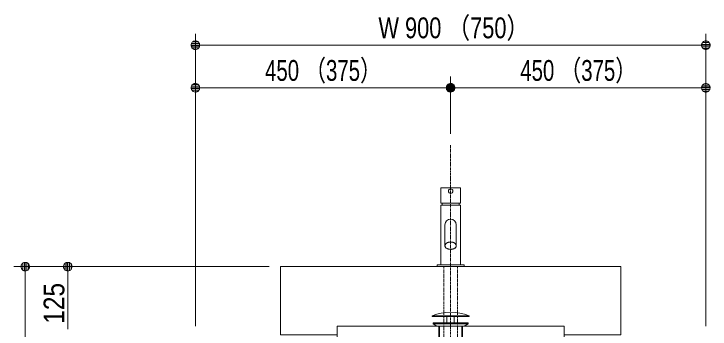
# Model space of a CAD drawing. Units: millimetres, scale not verified. Extents: x -6062 to 6062, y -3045 to 3045.
# Drawn here: x -282 to 945, y -1365 to -810 of the extents above; entities that cross this region are included whole.
import ezdxf
from ezdxf.enums import TextEntityAlignment as Align

# ---------------------------------------------------------------- set-up
doc = ezdxf.new("R2010")
doc.units = ezdxf.units.MM
doc.header["$LTSCALE"] = 20
doc.linetypes.add('CHAIN1', pattern=[8, 5, -1, 1, -1])
for name, color, linetype, lineweight in [('0-1_5ボウル・キャビネット', 7, 'Continuous', 9), ('0-2_2寸法-1', 7, 'Continuous', 9), ('0-3_0', 7, 'Continuous', 9), ('0-5_4給排水', 7, 'Continuous', 9)]:
    doc.layers.add(name, color=color, linetype=linetype, lineweight=lineweight)
doc.styles.add('ＭＳ Ｐゴシック', font='')
doc.styles.get('ＭＳ Ｐゴシック').set_extended_font_data('MS PGothic')

# ---------------------------------------------------------------- blocks, each defined once
blk = doc.blocks.new('_Dot')
at = {"layer": '0-3_0'}
for p, q in [((-10, 0), (-20, 0)), ((9.78, 2), (-9.78, 2)), ((7.99, 6), (-7.99, 6)), ((9.16, -3.98), (-9.16, -3.98)), ((6, -7.98), (-6, -7.98))]:
    blk.add_line(p, q, dxfattribs=at)
for points in [[(10, 0), (9.92, 1.25), (9.69, 2.49), (9.3, 3.68), (8.76, 4.82), (8.09, 5.88), (7.29, 6.85), (6.37, 7.71), (5.36, 8.44), (4.26, 9.05), (3.09, 9.51), (1.87, 9.82), (0.63, 9.98), (-0.63, 9.98), (-1.87, 9.82), (-3.09, 9.51), (-4.26, 9.05), (-5.36, 8.44), (-6.37, 7.71), (-7.29, 6.85), (-8.09, 5.88), (-8.76, 4.82), (-9.3, 3.68), (-9.69, 2.49), (-9.92, 1.25), (-10, 0), (0, 0)], [(-10, 0), (-9.92, -1.25), (-9.69, -2.49), (-9.3, -3.68), (-8.76, -4.82), (-8.09, -5.88), (-7.29, -6.85), (-6.37, -7.71), (-5.36, -8.44), (-4.26, -9.05), (-3.09, -9.51), (-1.87, -9.82), (-0.63, -9.98), (0.63, -9.98), (1.87, -9.82), (3.09, -9.51), (4.26, -9.05), (5.36, -8.44), (6.37, -7.71), (7.29, -6.85), (8.09, -5.88), (8.76, -4.82), (9.3, -3.68), (9.69, -2.49), (9.92, -1.25), (10, 0), (0, 0)]]:
    blk.add_lwpolyline(points, close=True, dxfattribs=at)
blk = doc.blocks.new('グループ-57')
at = {"layer": '0-5_4給排水'}
for p, q in [((45200, -22860), (45200, -22940)), ((45800, -22860), (45800, -22940))]:
    blk.add_line(p, q, dxfattribs=at)
for points in [[(45850, -22320), (45150, -22320), (45150, -22860), (45850, -22860)], [(45150, -22940), (45150, -25040), (45850, -25040), (45850, -22940)], [(45020, -25040), (45020, -25100), (45980, -25100), (45980, -25040)]]:
    blk.add_lwpolyline(points, close=True, dxfattribs=at)
for points in [[(45300, -23627.8), (45300, -24363.4), (45300.8, -24375), (45303.3, -24386.8), (45307.7, -24398.8), (45314, -24410.7), (45322.3, -24422.5), (45332.6, -24433.8), (45344.7, -24444.5), (45358.6, -24454.3), (45373.9, -24463.2), (45390.6, -24471), (45408.1, -24477.6), (45426.4, -24483), (45445, -24487), (45463.6, -24489.8), (45482, -24491.5), (45500, -24492), (45518, -24491.5), (45536.4, -24489.8), (45555, -24487), (45573.6, -24483), (45591.9, -24477.6), (45609.4, -24471), (45626.1, -24463.2), (45641.4, -24454.3), (45655.3, -24444.5), (45667.4, -24433.8), (45677.7, -24422.5), (45686, -24410.7), (45692.3, -24398.8), (45696.7, -24386.8), (45699.2, -24375), (45700, -24363.4), (45700, -23628)], [(45700, -24363.4), (45699.2, -24351.9), (45696.7, -24340), (45692.3, -24328), (45686, -24316.1), (45677.7, -24304.4), (45667.4, -24293.1), (45655.3, -24282.4), (45641.4, -24272.5), (45626.1, -24263.6), (45609.4, -24255.8), (45591.9, -24249.2), (45573.6, -24243.9), (45555, -24239.8), (45536.4, -24237), (45518, -24235.4), (45500, -24234.9), (45482, -24235.4), (45463.6, -24237), (45445, -24239.8), (45426.4, -24243.9), (45408.1, -24249.2), (45390.6, -24255.8), (45373.9, -24263.6), (45358.6, -24272.5), (45344.7, -24282.4), (45332.6, -24293.1), (45322.3, -24304.4), (45314, -24316.1), (45307.7, -24328), (45303.3, -24340), (45300.8, -24351.9), (45300, -24363.4)]]:
    blk.add_lwpolyline(points, dxfattribs=at)
at = {"layer": '0-5_4給排水', "linetype": 'CHAIN1'}
for points in [[(45260, -27608.4), (45260, -27080.3), (45260, -25100)], [(45740, -27608.4), (45740, -27080.3), (45740, -25100)]]:
    blk.add_lwpolyline(points, dxfattribs=at)
at = {"layer": '0-5_4給排水'}
blk.add_circle((45500, -22440), 80, dxfattribs=at)
for start, end in [(90, 180), (0, 90)]:
    blk.add_arc((45500, -23628), 200, start, end, dxfattribs=at)
blk = doc.blocks.new('グループ-59')
at = {"layer": '0-5_4給排水', "linetype": 'CHAIN1'}
blk.add_line((45500, -20820), (45500, -42300), dxfattribs=at)
at = {"layer": '0-5_4給排水'}
for p, q in [((45080, -27200), (45080, -27600)), ((45110, -27200), (45110, -27600)), ((45890, -27200), (45890, -27600)), ((45920, -27200), (45920, -27600))]:
    blk.add_line(p, q, dxfattribs=at)
for points in [[(44850, -26830), (46150, -26830), (46150, -26860), (44850, -26860)], [(45370, -26860), (45630, -26860), (45630, -27080), (45370, -27080)], [(44880, -27080), (46120, -27080), (46120, -27120), (44880, -27120)], [(45018.7, -27200), (44880, -27120), (46120, -27120), (45979.8, -27200)]]:
    blk.add_lwpolyline(points, close=True, dxfattribs=at)
blk.add_arc((45500, -28530.4), 1820.4, 69.08018, 110.91982, dxfattribs=at)
blk = doc.blocks.new('グループ-60')
at = {"layer": '0-1_5ボウル・キャビネット'}
blk.add_lwpolyline([(41500, -27500), (39500, -27500), (39500, -25100), (51500, -25100), (51500, -27500), (49500, -27500)], dxfattribs=at)
blk.add_lwpolyline([(41500, -27199.3), (49500, -27199.3), (49500, -27600), (41500, -27600)], close=True, dxfattribs=at)

msp = doc.modelspace()

# ---------------------------------------------------------------- linework, layer by layer
at = {"layer": '0-2_2寸法-1'}
for p, q in [((37.5, -920), (37.5, -845)), ((937.5, -920), (937.5, -845)), ((922.49, -865), (52.51, -865)), ((37.5, -1360), (37.5, -920)), ((487.5, -1021), (487.5, -920)), ((487.5, -1021), (487.5, -920)), ((937.5, -1360), (937.5, -920)), ((52.51, -940), (472.49, -940)), ((922.49, -940), (502.51, -940)), ((-207.5, -1255), (-282.5, -1255)), ((167.5, -1255), (-207.5, -1255)), ((-262.5, -2054.99), (-262.5, -1270.01)), ((-187.5, -1270.01), (-187.5, -1364.99))]:
    msp.add_line(p, q, dxfattribs=at)

# ---------------------------------------------------------------- block references
at = {"layer": '0-1_5ボウル・キャビネット', "xscale": 0.05, "yscale": 0.05}
msp.add_blockref('グループ-60', (-1787.5, 0), dxfattribs=at)
at = {"layer": '0-2_2寸法-1', "xscale": 0.7503418, "yscale": 0.7503418}
for p, rotation in [((37.5, -865), 180), ((37.5, -940), 180), ((487.5, -940), 180), ((-262.5, -1255), 90), ((-187.5, -1255), 90)]:
    msp.add_blockref('_Dot', p, dxfattribs=dict(at, rotation=rotation))
for p in [(937.5, -865), (487.5, -940), (937.5, -940)]:
    msp.add_blockref('_Dot', p, dxfattribs=at)
at = {"layer": '0-5_4給排水', "xscale": 0.05, "yscale": 0.05}
for name in ['グループ-59', 'グループ-57']:
    msp.add_blockref(name, (-1787.5, 0), dxfattribs=at)

# ---------------------------------------------------------------- texts
at = {"layer": '0-2_2寸法-1', "style": 'ＭＳ Ｐゴシック'}
for s, height, width, p in [('W 900 （750）', 36.69, 0.8, (360.23, -863.81)), ('450 （375）', 36.66, 0.75, (160.29, -938.81)), ('450 （375）', 36.66, 0.75, (610.29, -938.81))]:
    msp.add_text(s, height=height, dxfattribs=dict(at, width=width)).set_placement(p, align=Align.BOTTOM_LEFT)
at = {"layer": '0-2_2寸法-1', "style": 'ＭＳ Ｐゴシック', "width": 0.9}
msp.add_text('125', height=36.66, rotation=90, dxfattribs=at).set_placement((-182.54, -1355.72), align=Align.BOTTOM_LEFT)

doc.saveas('drawing.dxf')
